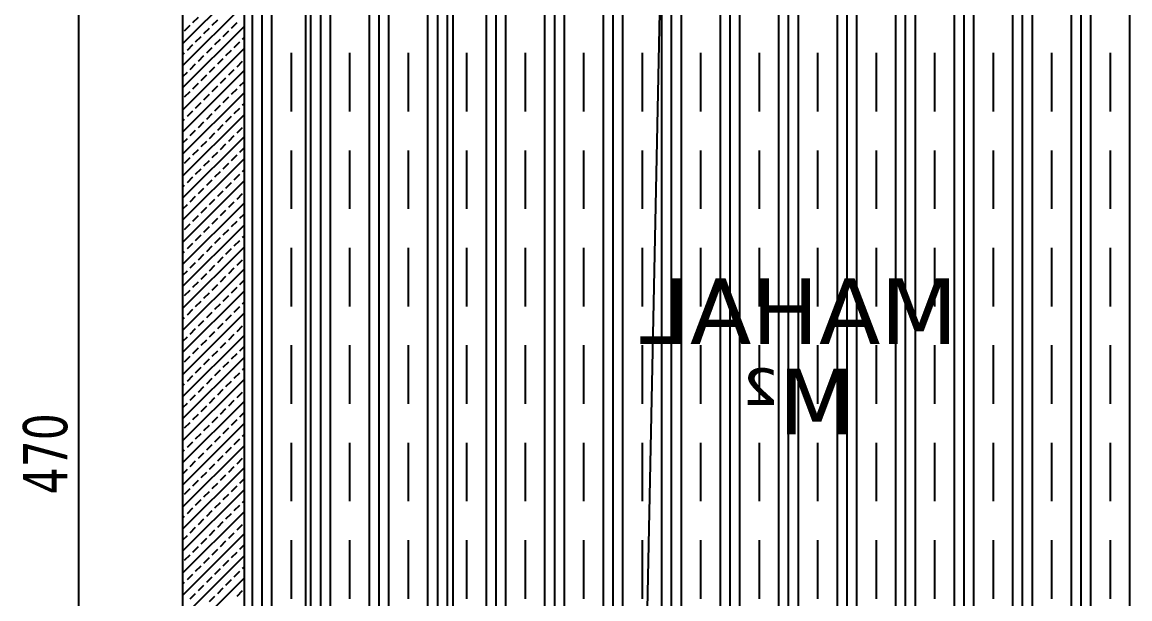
# Model space of a CAD drawing. Header units: millimetres. Extents: x 43168.9 to 43194.6, y -25545.1 to -25543.4.
# Drawn here: x 43169.8028 to 43169.893, y -25544.0407 to -25543.9937 of the extents above; entities that cross this region are included whole.
import ezdxf
from ezdxf.enums import TextEntityAlignment as Align

# ---------------------------------------------------------------- set-up
doc = ezdxf.new("R2010")
doc.units = ezdxf.units.MM
doc.header["$LTSCALE"] = 200
doc.linetypes.add('DASHDOT', pattern=[1, 0.5, -0.25, 0, -0.25])
doc.linetypes.add('DASHDOT2', pattern=[0.5, 0.25, -0.125, 0, -0.125])
for name, color, linetype in [('aks_sgh', 5, 'DASHDOT2'), ('kolon-b.a_sgh', 6, 'Continuous'), ('olcuic_sgh', 183, 'Continuous'), ('tarama-betonarme_sgh', 223, 'Continuous'), ('tarama-zemin_sgh', 197, 'Continuous'), ('yapi-yaklasma_sgh', 41, 'DASHDOT')]:
    doc.layers.add(name, color=color, linetype=linetype)
doc.styles.add('dim', font='VERDANA.TTF', dxfattribs={"width": 0.7})
doc.styles.add('text1', font='VERDANA.TTF')

msp = doc.modelspace()

# ---------------------------------------------------------------- linework, layer by layer
at = {"layer": 'aks_sgh'}
for p, q in [((43169.825879, -25543.740919), (43169.825879, -25544.789919)), ((43169.837879, -25543.740919), (43169.837879, -25544.789919))]:
    msp.add_line(p, q, dxfattribs=at)
at = {"layer": 'kolon-b.a_sgh'}
for p, q in [((43169.815879, -25543.989919), (43169.815879, -25544.097919)), ((43169.820879, -25543.989919), (43169.820879, -25544.097919))]:
    msp.add_line(p, q, dxfattribs=at)
at = {"layer": 'olcuic_sgh'}
msp.add_line((43169.807388, -25543.981669), (43169.807388, -25544.076169), dxfattribs=at)
at = {"layer": 'tarama-betonarme_sgh'}
for p, q in [((43169.815879, -25543.995503), (43169.820879, -25543.990503)), ((43169.815879, -25543.997299), (43169.820879, -25543.992299)), ((43169.816713, -25543.99377), (43169.817162, -25543.993321)), ((43169.815879, -25543.999095), (43169.820879, -25543.994095)), ((43169.81604, -25543.994444), (43169.816489, -25543.993995)), ((43169.817611, -25543.994668), (43169.81806, -25543.994219)), ((43169.818285, -25543.993995), (43169.818734, -25543.993546)), ((43169.819856, -25543.994219), (43169.820305, -25543.99377)), ((43169.816938, -25543.995342), (43169.817387, -25543.994893)), ((43169.818509, -25543.995566), (43169.818958, -25543.995117)), ((43169.819183, -25543.994893), (43169.819632, -25543.994444)), ((43169.820754, -25543.995117), (43169.820879, -25543.994993)), ((43169.815879, -25544.000891), (43169.820879, -25543.995891)), ((43169.816264, -25543.996016), (43169.816713, -25543.995566)), ((43169.817836, -25543.99624), (43169.818285, -25543.995791)), ((43169.819407, -25543.996465), (43169.819856, -25543.996016)), ((43169.820081, -25543.995791), (43169.82053, -25543.995342)), ((43169.815879, -25543.996401), (43169.81604, -25543.99624)), ((43169.817162, -25543.996914), (43169.817611, -25543.996465)), ((43169.818734, -25543.997138), (43169.819183, -25543.996689)), ((43169.820305, -25543.997363), (43169.820754, -25543.996914)), ((43169.815879, -25544.002687), (43169.820879, -25543.997687)), ((43169.815879, -25543.998197), (43169.816264, -25543.997812)), ((43169.816489, -25543.997587), (43169.816938, -25543.997138)), ((43169.81806, -25543.997812), (43169.818509, -25543.997363)), ((43169.819632, -25543.998036), (43169.820081, -25543.997587)), ((43169.816713, -25543.999159), (43169.817162, -25543.99871)), ((43169.817387, -25543.998485), (43169.817836, -25543.998036)), ((43169.818958, -25543.99871), (43169.819407, -25543.998261)), ((43169.82053, -25543.998934), (43169.820879, -25543.998585)), ((43169.815879, -25544.004483), (43169.820879, -25543.999483)), ((43169.81604, -25543.999832), (43169.816489, -25543.999383)), ((43169.817611, -25544.000057), (43169.81806, -25543.999608)), ((43169.818285, -25543.999383), (43169.818734, -25543.998934)), ((43169.819856, -25543.999608), (43169.820305, -25543.999159)), ((43169.816938, -25544.00073), (43169.817387, -25544.000281)), ((43169.818509, -25544.000955), (43169.818958, -25544.000506)), ((43169.819183, -25544.000281), (43169.819632, -25543.999832)), ((43169.820754, -25544.000506), (43169.820879, -25544.000381)), ((43169.815879, -25544.006279), (43169.820879, -25544.001279)), ((43169.816264, -25544.001404), (43169.816713, -25544.000955)), ((43169.817836, -25544.001628), (43169.818285, -25544.001179)), ((43169.819407, -25544.001853), (43169.819856, -25544.001404)), ((43169.820081, -25544.001179), (43169.82053, -25544.00073)), ((43169.815879, -25544.001789), (43169.81604, -25544.001628)), ((43169.817162, -25544.002302), (43169.817611, -25544.001853)), ((43169.818734, -25544.002526), (43169.819183, -25544.002077)), ((43169.820305, -25544.002751), (43169.820754, -25544.002302)), ((43169.815879, -25544.008075), (43169.820879, -25544.003075)), ((43169.815879, -25544.003585), (43169.816264, -25544.0032)), ((43169.816489, -25544.002975), (43169.816938, -25544.002526)), ((43169.81806, -25544.0032), (43169.818509, -25544.002751)), ((43169.819632, -25544.003424), (43169.820081, -25544.002975)), ((43169.816713, -25544.004547), (43169.817162, -25544.004098)), ((43169.817387, -25544.003873), (43169.817836, -25544.003424)), ((43169.818958, -25544.004098), (43169.819407, -25544.003649)), ((43169.82053, -25544.004322), (43169.820879, -25544.003973)), ((43169.815879, -25544.009871), (43169.820879, -25544.004871)), ((43169.81604, -25544.00522), (43169.816489, -25544.004771)), ((43169.817611, -25544.005445), (43169.81806, -25544.004996)), ((43169.818285, -25544.004771), (43169.818734, -25544.004322)), ((43169.819856, -25544.004996), (43169.820305, -25544.004547)), ((43169.816938, -25544.006118), (43169.817387, -25544.005669)), ((43169.818509, -25544.006343), (43169.818958, -25544.005894)), ((43169.819183, -25544.005669), (43169.819632, -25544.00522)), ((43169.820754, -25544.005894), (43169.820879, -25544.005769)), ((43169.815879, -25544.011667), (43169.820879, -25544.006667)), ((43169.816264, -25544.006792), (43169.816713, -25544.006343)), ((43169.817836, -25544.007016), (43169.818285, -25544.006567)), ((43169.819407, -25544.007241), (43169.819856, -25544.006792)), ((43169.820081, -25544.006567), (43169.82053, -25544.006118)), ((43169.815879, -25544.007177), (43169.81604, -25544.007016)), ((43169.817162, -25544.00769), (43169.817611, -25544.007241)), ((43169.818734, -25544.007914), (43169.819183, -25544.007465)), ((43169.820305, -25544.008139), (43169.820754, -25544.00769)), ((43169.815879, -25544.013463), (43169.820879, -25544.008463)), ((43169.815879, -25544.008973), (43169.816264, -25544.008588)), ((43169.816489, -25544.008363), (43169.816938, -25544.007914)), ((43169.81806, -25544.008588), (43169.818509, -25544.008139)), ((43169.819632, -25544.008812), (43169.820081, -25544.008363)), ((43169.816713, -25544.009935), (43169.817162, -25544.009486)), ((43169.817387, -25544.009261), (43169.817836, -25544.008812)), ((43169.818958, -25544.009486), (43169.819407, -25544.009037)), ((43169.82053, -25544.00971), (43169.820879, -25544.009361)), ((43169.815879, -25544.015259), (43169.820879, -25544.010259)), ((43169.81604, -25544.010608), (43169.816489, -25544.010159)), ((43169.817611, -25544.010833), (43169.81806, -25544.010384)), ((43169.818285, -25544.010159), (43169.818734, -25544.00971)), ((43169.819183, -25544.011057), (43169.819632, -25544.010608)), ((43169.819856, -25544.010384), (43169.820305, -25544.009935)), ((43169.816938, -25544.011506), (43169.817387, -25544.011057)), ((43169.818509, -25544.011731), (43169.818958, -25544.011282)), ((43169.820081, -25544.011955), (43169.82053, -25544.011506)), ((43169.820754, -25544.011282), (43169.820879, -25544.011157)), ((43169.815879, -25544.017055), (43169.820879, -25544.012055)), ((43169.815879, -25544.012565), (43169.81604, -25544.012404)), ((43169.816264, -25544.01218), (43169.816713, -25544.011731)), ((43169.817836, -25544.012404), (43169.818285, -25544.011955)), ((43169.819407, -25544.012629), (43169.819856, -25544.01218)), ((43169.816489, -25544.013752), (43169.816938, -25544.013302)), ((43169.817162, -25544.013078), (43169.817611, -25544.012629)), ((43169.818734, -25544.013302), (43169.819183, -25544.012853)), ((43169.820305, -25544.013527), (43169.820754, -25544.013078)), ((43169.815879, -25544.018851), (43169.820879, -25544.013851)), ((43169.815879, -25544.014361), (43169.816264, -25544.013976)), ((43169.817387, -25544.01465), (43169.817836, -25544.014201)), ((43169.81806, -25544.013976), (43169.818509, -25544.013527)), ((43169.819632, -25544.014201), (43169.820081, -25544.013752)), ((43169.816713, -25544.015323), (43169.817162, -25544.014874)), ((43169.818285, -25544.015548), (43169.818734, -25544.015099)), ((43169.818958, -25544.014874), (43169.819407, -25544.014425)), ((43169.82053, -25544.015099), (43169.820879, -25544.014749)), ((43169.815879, -25544.020647), (43169.820879, -25544.015647)), ((43169.81604, -25544.015997), (43169.816489, -25544.015548)), ((43169.817611, -25544.016221), (43169.81806, -25544.015772)), ((43169.819183, -25544.016446), (43169.819632, -25544.015997)), ((43169.819856, -25544.015772), (43169.820305, -25544.015323)), ((43169.816938, -25544.016895), (43169.817387, -25544.016446)), ((43169.818509, -25544.017119), (43169.818958, -25544.01667)), ((43169.820081, -25544.017344), (43169.82053, -25544.016895)), ((43169.820754, -25544.01667), (43169.820879, -25544.016545)), ((43169.815879, -25544.022443), (43169.820879, -25544.017443)), ((43169.815879, -25544.017953), (43169.81604, -25544.017793)), ((43169.816264, -25544.017568), (43169.816713, -25544.017119)), ((43169.817836, -25544.017793), (43169.818285, -25544.017344)), ((43169.819407, -25544.018017), (43169.819856, -25544.017568)), ((43169.816489, -25544.01914), (43169.816938, -25544.018691)), ((43169.817162, -25544.018466), (43169.817611, -25544.018017)), ((43169.818734, -25544.018691), (43169.819183, -25544.018242)), ((43169.820305, -25544.018915), (43169.820754, -25544.018466)), ((43169.815879, -25544.024239), (43169.820879, -25544.019239)), ((43169.815879, -25544.019749), (43169.816264, -25544.019364)), ((43169.817387, -25544.020038), (43169.817836, -25544.019589)), ((43169.81806, -25544.019364), (43169.818509, -25544.018915)), ((43169.819632, -25544.019589), (43169.820081, -25544.01914)), ((43169.816713, -25544.020711), (43169.817162, -25544.020262)), ((43169.818285, -25544.020936), (43169.818734, -25544.020487)), ((43169.818958, -25544.020262), (43169.819407, -25544.019813)), ((43169.82053, -25544.020487), (43169.820879, -25544.020137)), ((43169.815879, -25544.026035), (43169.820879, -25544.021035)), ((43169.81604, -25544.021385), (43169.816489, -25544.020936)), ((43169.817611, -25544.021609), (43169.81806, -25544.02116)), ((43169.819183, -25544.021834), (43169.819632, -25544.021385)), ((43169.819856, -25544.02116), (43169.820305, -25544.020711)), ((43169.816938, -25544.022283), (43169.817387, -25544.021834)), ((43169.818509, -25544.022507), (43169.818958, -25544.022058)), ((43169.820081, -25544.022732), (43169.82053, -25544.022283)), ((43169.820754, -25544.022058), (43169.820879, -25544.021933)), ((43169.815879, -25544.027832), (43169.820879, -25544.022832)), ((43169.815879, -25544.023341), (43169.81604, -25544.023181)), ((43169.816264, -25544.022956), (43169.816713, -25544.022507)), ((43169.817836, -25544.023181), (43169.818285, -25544.022732)), ((43169.819407, -25544.023405), (43169.819856, -25544.022956)), ((43169.816489, -25544.024528), (43169.816938, -25544.024079)), ((43169.817162, -25544.023854), (43169.817611, -25544.023405)), ((43169.818734, -25544.024079), (43169.819183, -25544.02363)), ((43169.820305, -25544.024303), (43169.820754, -25544.023854)), ((43169.815879, -25544.029628), (43169.820879, -25544.024628)), ((43169.815879, -25544.025137), (43169.816264, -25544.024752)), ((43169.817387, -25544.025426), (43169.817836, -25544.024977)), ((43169.81806, -25544.024752), (43169.818509, -25544.024303)), ((43169.819632, -25544.024977), (43169.820081, -25544.024528)), ((43169.816713, -25544.026099), (43169.817162, -25544.02565)), ((43169.818285, -25544.026324), (43169.818734, -25544.025875)), ((43169.818958, -25544.02565), (43169.819407, -25544.025201)), ((43169.82053, -25544.025875), (43169.820879, -25544.025526)), ((43169.815879, -25544.031424), (43169.820879, -25544.026424)), ((43169.81604, -25544.026773), (43169.816489, -25544.026324)), ((43169.817611, -25544.026997), (43169.81806, -25544.026548)), ((43169.819183, -25544.027222), (43169.819632, -25544.026773)), ((43169.819856, -25544.026548), (43169.820305, -25544.026099)), ((43169.816938, -25544.027671), (43169.817387, -25544.027222)), ((43169.818509, -25544.027895), (43169.818958, -25544.027446)), ((43169.820081, -25544.02812), (43169.82053, -25544.027671)), ((43169.820754, -25544.027446), (43169.820879, -25544.027322)), ((43169.815879, -25544.03322), (43169.820879, -25544.02822)), ((43169.815879, -25544.02873), (43169.81604, -25544.028569)), ((43169.816264, -25544.028344), (43169.816713, -25544.027895)), ((43169.817836, -25544.028569), (43169.818285, -25544.02812)), ((43169.819407, -25544.028793), (43169.819856, -25544.028344)), ((43169.816489, -25544.029916), (43169.816938, -25544.029467)), ((43169.817162, -25544.029242), (43169.817611, -25544.028793)), ((43169.818734, -25544.029467), (43169.819183, -25544.029018)), ((43169.820305, -25544.029691), (43169.820754, -25544.029242)), ((43169.815879, -25544.035016), (43169.820879, -25544.030016)), ((43169.815879, -25544.030526), (43169.816264, -25544.03014)), ((43169.817387, -25544.030814), (43169.817836, -25544.030365)), ((43169.81806, -25544.03014), (43169.818509, -25544.029691)), ((43169.819632, -25544.030365), (43169.820081, -25544.029916)), ((43169.816713, -25544.031488), (43169.817162, -25544.031039)), ((43169.818285, -25544.031712), (43169.818734, -25544.031263)), ((43169.818958, -25544.031039), (43169.819407, -25544.030589)), ((43169.82053, -25544.031263), (43169.820879, -25544.030914)), ((43169.815879, -25544.036812), (43169.820879, -25544.031812)), ((43169.81604, -25544.032161), (43169.816489, -25544.031712)), ((43169.817611, -25544.032386), (43169.81806, -25544.031937)), ((43169.819183, -25544.03261), (43169.819632, -25544.032161)), ((43169.819856, -25544.031937), (43169.820305, -25544.031488)), ((43169.816938, -25544.033059), (43169.817387, -25544.03261)), ((43169.818509, -25544.033284), (43169.818958, -25544.032835)), ((43169.820081, -25544.033508), (43169.82053, -25544.033059)), ((43169.820754, -25544.032835), (43169.820879, -25544.03271)), ((43169.815879, -25544.038608), (43169.820879, -25544.033608)), ((43169.815879, -25544.034118), (43169.81604, -25544.033957)), ((43169.816264, -25544.033733), (43169.816713, -25544.033284)), ((43169.817836, -25544.033957), (43169.818285, -25544.033508)), ((43169.819407, -25544.034182), (43169.819856, -25544.033733)), ((43169.816489, -25544.035304), (43169.816938, -25544.034855)), ((43169.817162, -25544.034631), (43169.817611, -25544.034182)), ((43169.818734, -25544.034855), (43169.819183, -25544.034406)), ((43169.820305, -25544.03508), (43169.820754, -25544.034631)), ((43169.815879, -25544.040404), (43169.820879, -25544.035404)), ((43169.815879, -25544.035914), (43169.816264, -25544.035529)), ((43169.817387, -25544.036202), (43169.817836, -25544.035753)), ((43169.81806, -25544.035529), (43169.818509, -25544.03508)), ((43169.819632, -25544.035753), (43169.820081, -25544.035304)), ((43169.816713, -25544.036876), (43169.817162, -25544.036427)), ((43169.818285, -25544.0371), (43169.818734, -25544.036651)), ((43169.818958, -25544.036427), (43169.819407, -25544.035978)), ((43169.82053, -25544.036651), (43169.820879, -25544.036302)), ((43169.815879, -25544.0422), (43169.820879, -25544.0372)), ((43169.81604, -25544.037549), (43169.816489, -25544.0371)), ((43169.817611, -25544.037774), (43169.81806, -25544.037325)), ((43169.819183, -25544.037998), (43169.819632, -25544.037549)), ((43169.819856, -25544.037325), (43169.820305, -25544.036876)), ((43169.816938, -25544.038447), (43169.817387, -25544.037998)), ((43169.818509, -25544.038672), (43169.818958, -25544.038223)), ((43169.820081, -25544.038896), (43169.82053, -25544.038447)), ((43169.820754, -25544.038223), (43169.820879, -25544.038098)), ((43169.815879, -25544.043996), (43169.820879, -25544.038996)), ((43169.815879, -25544.039506), (43169.81604, -25544.039345)), ((43169.816264, -25544.039121), (43169.816713, -25544.038672)), ((43169.817836, -25544.039345), (43169.818285, -25544.038896)), ((43169.819407, -25544.03957), (43169.819856, -25544.039121)), ((43169.816489, -25544.040692), (43169.816938, -25544.040243)), ((43169.817162, -25544.040019), (43169.817611, -25544.03957)), ((43169.818734, -25544.040243), (43169.819183, -25544.039794)), ((43169.820305, -25544.040468), (43169.820754, -25544.040019)), ((43169.81806, -25544.040917), (43169.818509, -25544.040468))]:
    msp.add_line(p, q, dxfattribs=at)
at = {"layer": 'tarama-zemin_sgh'}
for p, q in [((43169.827912, -25544.104919), (43169.827912, -25543.877919)), ((43169.831087, -25544.104919), (43169.831087, -25543.877919)), ((43169.831881, -25544.104919), (43169.831881, -25543.877919)), ((43169.832675, -25544.104919), (43169.832675, -25543.877919)), ((43169.83585, -25544.104919), (43169.83585, -25543.877919)), ((43169.836644, -25544.104919), (43169.836644, -25543.877919)), ((43169.837437, -25544.104919), (43169.837437, -25543.877919)), ((43169.840612, -25544.104919), (43169.840612, -25543.877919)), ((43169.841406, -25544.104919), (43169.841406, -25543.877919)), ((43169.8422, -25544.104919), (43169.8422, -25543.877919)), ((43169.845375, -25544.104919), (43169.845375, -25543.877919)), ((43169.846169, -25544.104919), (43169.846169, -25543.877919)), ((43169.846962, -25544.104919), (43169.846962, -25543.877919)), ((43169.850137, -25544.104919), (43169.850137, -25543.877919)), ((43169.850931, -25544.104919), (43169.850931, -25543.877919)), ((43169.851725, -25544.104919), (43169.851725, -25543.877919)), ((43169.8549, -25544.104919), (43169.8549, -25543.877919)), ((43169.855694, -25544.104919), (43169.855694, -25543.877919)), ((43169.856487, -25544.104919), (43169.856487, -25543.877919)), ((43169.859662, -25544.104919), (43169.859662, -25543.877919)), ((43169.860456, -25544.104919), (43169.860456, -25543.877919)), ((43169.86125, -25544.104919), (43169.86125, -25543.877919)), ((43169.864425, -25544.104919), (43169.864425, -25543.877919)), ((43169.865219, -25544.104919), (43169.865219, -25543.877919)), ((43169.866012, -25544.104919), (43169.866012, -25543.877919)), ((43169.869187, -25544.104919), (43169.869187, -25543.877919)), ((43169.869981, -25544.104919), (43169.869981, -25543.877919)), ((43169.870775, -25544.104919), (43169.870775, -25543.877919)), ((43169.87395, -25544.104919), (43169.87395, -25543.877919)), ((43169.874744, -25544.104919), (43169.874744, -25543.877919)), ((43169.875537, -25544.104919), (43169.875537, -25543.877919)), ((43169.878712, -25544.104919), (43169.878712, -25543.877919)), ((43169.879506, -25544.104919), (43169.879506, -25543.877919)), ((43169.8803, -25544.104919), (43169.8803, -25543.877919)), ((43169.883475, -25544.104919), (43169.883475, -25543.877919)), ((43169.884269, -25544.104919), (43169.884269, -25543.877919)), ((43169.885062, -25544.104919), (43169.885062, -25543.877919)), ((43169.888237, -25544.104919), (43169.888237, -25543.877919)), ((43169.889031, -25544.104919), (43169.889031, -25543.877919)), ((43169.889825, -25544.104919), (43169.889825, -25543.877919)), ((43169.893, -25544.104919), (43169.893, -25543.877919)), ((43169.821562, -25544.097919), (43169.821562, -25543.989919)), ((43169.822356, -25544.097919), (43169.822356, -25543.989919)), ((43169.82315, -25544.097919), (43169.82315, -25543.989919)), ((43169.826325, -25544.097919), (43169.826325, -25543.989919)), ((43169.827119, -25544.097919), (43169.827119, -25543.989919)), ((43169.824737, -25544.001), (43169.824737, -25543.996238)), ((43169.8295, -25544.001), (43169.8295, -25543.996238)), ((43169.834262, -25544.001), (43169.834262, -25543.996238)), ((43169.839025, -25544.001), (43169.839025, -25543.996238)), ((43169.843787, -25544.001), (43169.843787, -25543.996238)), ((43169.84855, -25544.001), (43169.84855, -25543.996238)), ((43169.853312, -25544.001), (43169.853312, -25543.996238)), ((43169.858075, -25544.001), (43169.858075, -25543.996238)), ((43169.862837, -25544.001), (43169.862837, -25543.996238)), ((43169.8676, -25544.001), (43169.8676, -25543.996238)), ((43169.872362, -25544.001), (43169.872362, -25543.996238)), ((43169.877125, -25544.001), (43169.877125, -25543.996238)), ((43169.881887, -25544.001), (43169.881887, -25543.996238)), ((43169.88665, -25544.001), (43169.88665, -25543.996238)), ((43169.891412, -25544.001), (43169.891412, -25543.996238)), ((43169.824737, -25544.008938), (43169.824737, -25544.004175)), ((43169.8295, -25544.008938), (43169.8295, -25544.004175)), ((43169.834262, -25544.008938), (43169.834262, -25544.004175)), ((43169.839025, -25544.008938), (43169.839025, -25544.004175)), ((43169.843787, -25544.008938), (43169.843787, -25544.004175)), ((43169.84855, -25544.008938), (43169.84855, -25544.004175)), ((43169.853312, -25544.008938), (43169.853312, -25544.004175)), ((43169.858075, -25544.008938), (43169.858075, -25544.004175)), ((43169.862837, -25544.008938), (43169.862837, -25544.004175)), ((43169.8676, -25544.008938), (43169.8676, -25544.004175)), ((43169.872362, -25544.008938), (43169.872362, -25544.004175)), ((43169.877125, -25544.008938), (43169.877125, -25544.004175)), ((43169.881887, -25544.008938), (43169.881887, -25544.004175)), ((43169.88665, -25544.008938), (43169.88665, -25544.004175)), ((43169.891412, -25544.008938), (43169.891412, -25544.004175)), ((43169.824737, -25544.016875), (43169.824737, -25544.012113)), ((43169.8295, -25544.016875), (43169.8295, -25544.012113)), ((43169.834262, -25544.016875), (43169.834262, -25544.012113)), ((43169.839025, -25544.016875), (43169.839025, -25544.012113)), ((43169.843787, -25544.016875), (43169.843787, -25544.012113)), ((43169.84855, -25544.016875), (43169.84855, -25544.012113)), ((43169.853312, -25544.016875), (43169.853312, -25544.012113)), ((43169.858075, -25544.016875), (43169.858075, -25544.012113)), ((43169.862837, -25544.016875), (43169.862837, -25544.012113)), ((43169.8676, -25544.016875), (43169.8676, -25544.012113)), ((43169.872362, -25544.016875), (43169.872362, -25544.012113)), ((43169.877125, -25544.016875), (43169.877125, -25544.012113)), ((43169.881887, -25544.016875), (43169.881887, -25544.012113)), ((43169.88665, -25544.016875), (43169.88665, -25544.012113)), ((43169.891412, -25544.016875), (43169.891412, -25544.012113)), ((43169.824737, -25544.024813), (43169.824737, -25544.02005)), ((43169.8295, -25544.024813), (43169.8295, -25544.02005)), ((43169.834262, -25544.024813), (43169.834262, -25544.02005)), ((43169.839025, -25544.024813), (43169.839025, -25544.02005)), ((43169.843787, -25544.024813), (43169.843787, -25544.02005)), ((43169.84855, -25544.024813), (43169.84855, -25544.02005)), ((43169.853312, -25544.024813), (43169.853312, -25544.02005)), ((43169.858075, -25544.024813), (43169.858075, -25544.02005)), ((43169.862837, -25544.024813), (43169.862837, -25544.02005)), ((43169.8676, -25544.024813), (43169.8676, -25544.02005)), ((43169.872362, -25544.024813), (43169.872362, -25544.02005)), ((43169.877125, -25544.024813), (43169.877125, -25544.02005)), ((43169.881887, -25544.024813), (43169.881887, -25544.02005)), ((43169.88665, -25544.024813), (43169.88665, -25544.02005)), ((43169.891412, -25544.024813), (43169.891412, -25544.02005)), ((43169.824737, -25544.03275), (43169.824737, -25544.027988)), ((43169.8295, -25544.03275), (43169.8295, -25544.027988)), ((43169.834262, -25544.03275), (43169.834262, -25544.027988)), ((43169.839025, -25544.03275), (43169.839025, -25544.027988)), ((43169.843787, -25544.03275), (43169.843787, -25544.027988)), ((43169.84855, -25544.03275), (43169.84855, -25544.027988)), ((43169.853312, -25544.03275), (43169.853312, -25544.027988)), ((43169.858075, -25544.03275), (43169.858075, -25544.027988)), ((43169.862837, -25544.03275), (43169.862837, -25544.027988)), ((43169.8676, -25544.03275), (43169.8676, -25544.027988)), ((43169.872362, -25544.03275), (43169.872362, -25544.027988)), ((43169.877125, -25544.03275), (43169.877125, -25544.027988)), ((43169.881887, -25544.03275), (43169.881887, -25544.027988)), ((43169.88665, -25544.03275), (43169.88665, -25544.027988)), ((43169.891412, -25544.03275), (43169.891412, -25544.027988)), ((43169.824737, -25544.040688), (43169.824737, -25544.035925)), ((43169.8295, -25544.040688), (43169.8295, -25544.035925)), ((43169.834262, -25544.040688), (43169.834262, -25544.035925)), ((43169.839025, -25544.040688), (43169.839025, -25544.035925)), ((43169.843787, -25544.040688), (43169.843787, -25544.035925)), ((43169.84855, -25544.040688), (43169.84855, -25544.035925)), ((43169.853312, -25544.040688), (43169.853312, -25544.035925)), ((43169.858075, -25544.040688), (43169.858075, -25544.035925)), ((43169.862837, -25544.040688), (43169.862837, -25544.035925)), ((43169.8676, -25544.040688), (43169.8676, -25544.035925)), ((43169.872362, -25544.040688), (43169.872362, -25544.035925)), ((43169.877125, -25544.040688), (43169.877125, -25544.035925)), ((43169.881887, -25544.040688), (43169.881887, -25544.035925)), ((43169.88665, -25544.040688), (43169.88665, -25544.035925)), ((43169.891412, -25544.040688), (43169.891412, -25544.035925))]:
    msp.add_line(p, q, dxfattribs=at)
at = {"layer": 'yapi-yaklasma_sgh'}
msp.add_line((43169.857832, -25543.839509), (43169.852572, -25544.097198), dxfattribs=at)

# ---------------------------------------------------------------- texts
at = {"color": 7, "style": 'text1', "text_generation_flag": 4}
for tag, text, height, p in [('MAHAL', '', 0.005333, (43169.866052, -25544.017271)), ('M²', 'm²', 0.0053333, (43169.866052, -25544.024578))]:
    msp.add_attdef(tag, text=text, height=height, rotation=180, dxfattribs=at).set_placement(p, align=Align.MIDDLE)
at = {"layer": 'olcuic_sgh', "color": 2, "style": 'dim', "width": 0.7}
msp.add_text('470', height=0.0036, rotation=90, dxfattribs=at).set_placement((43169.806477, -25544.032176))

doc.saveas('drawing.dxf')
